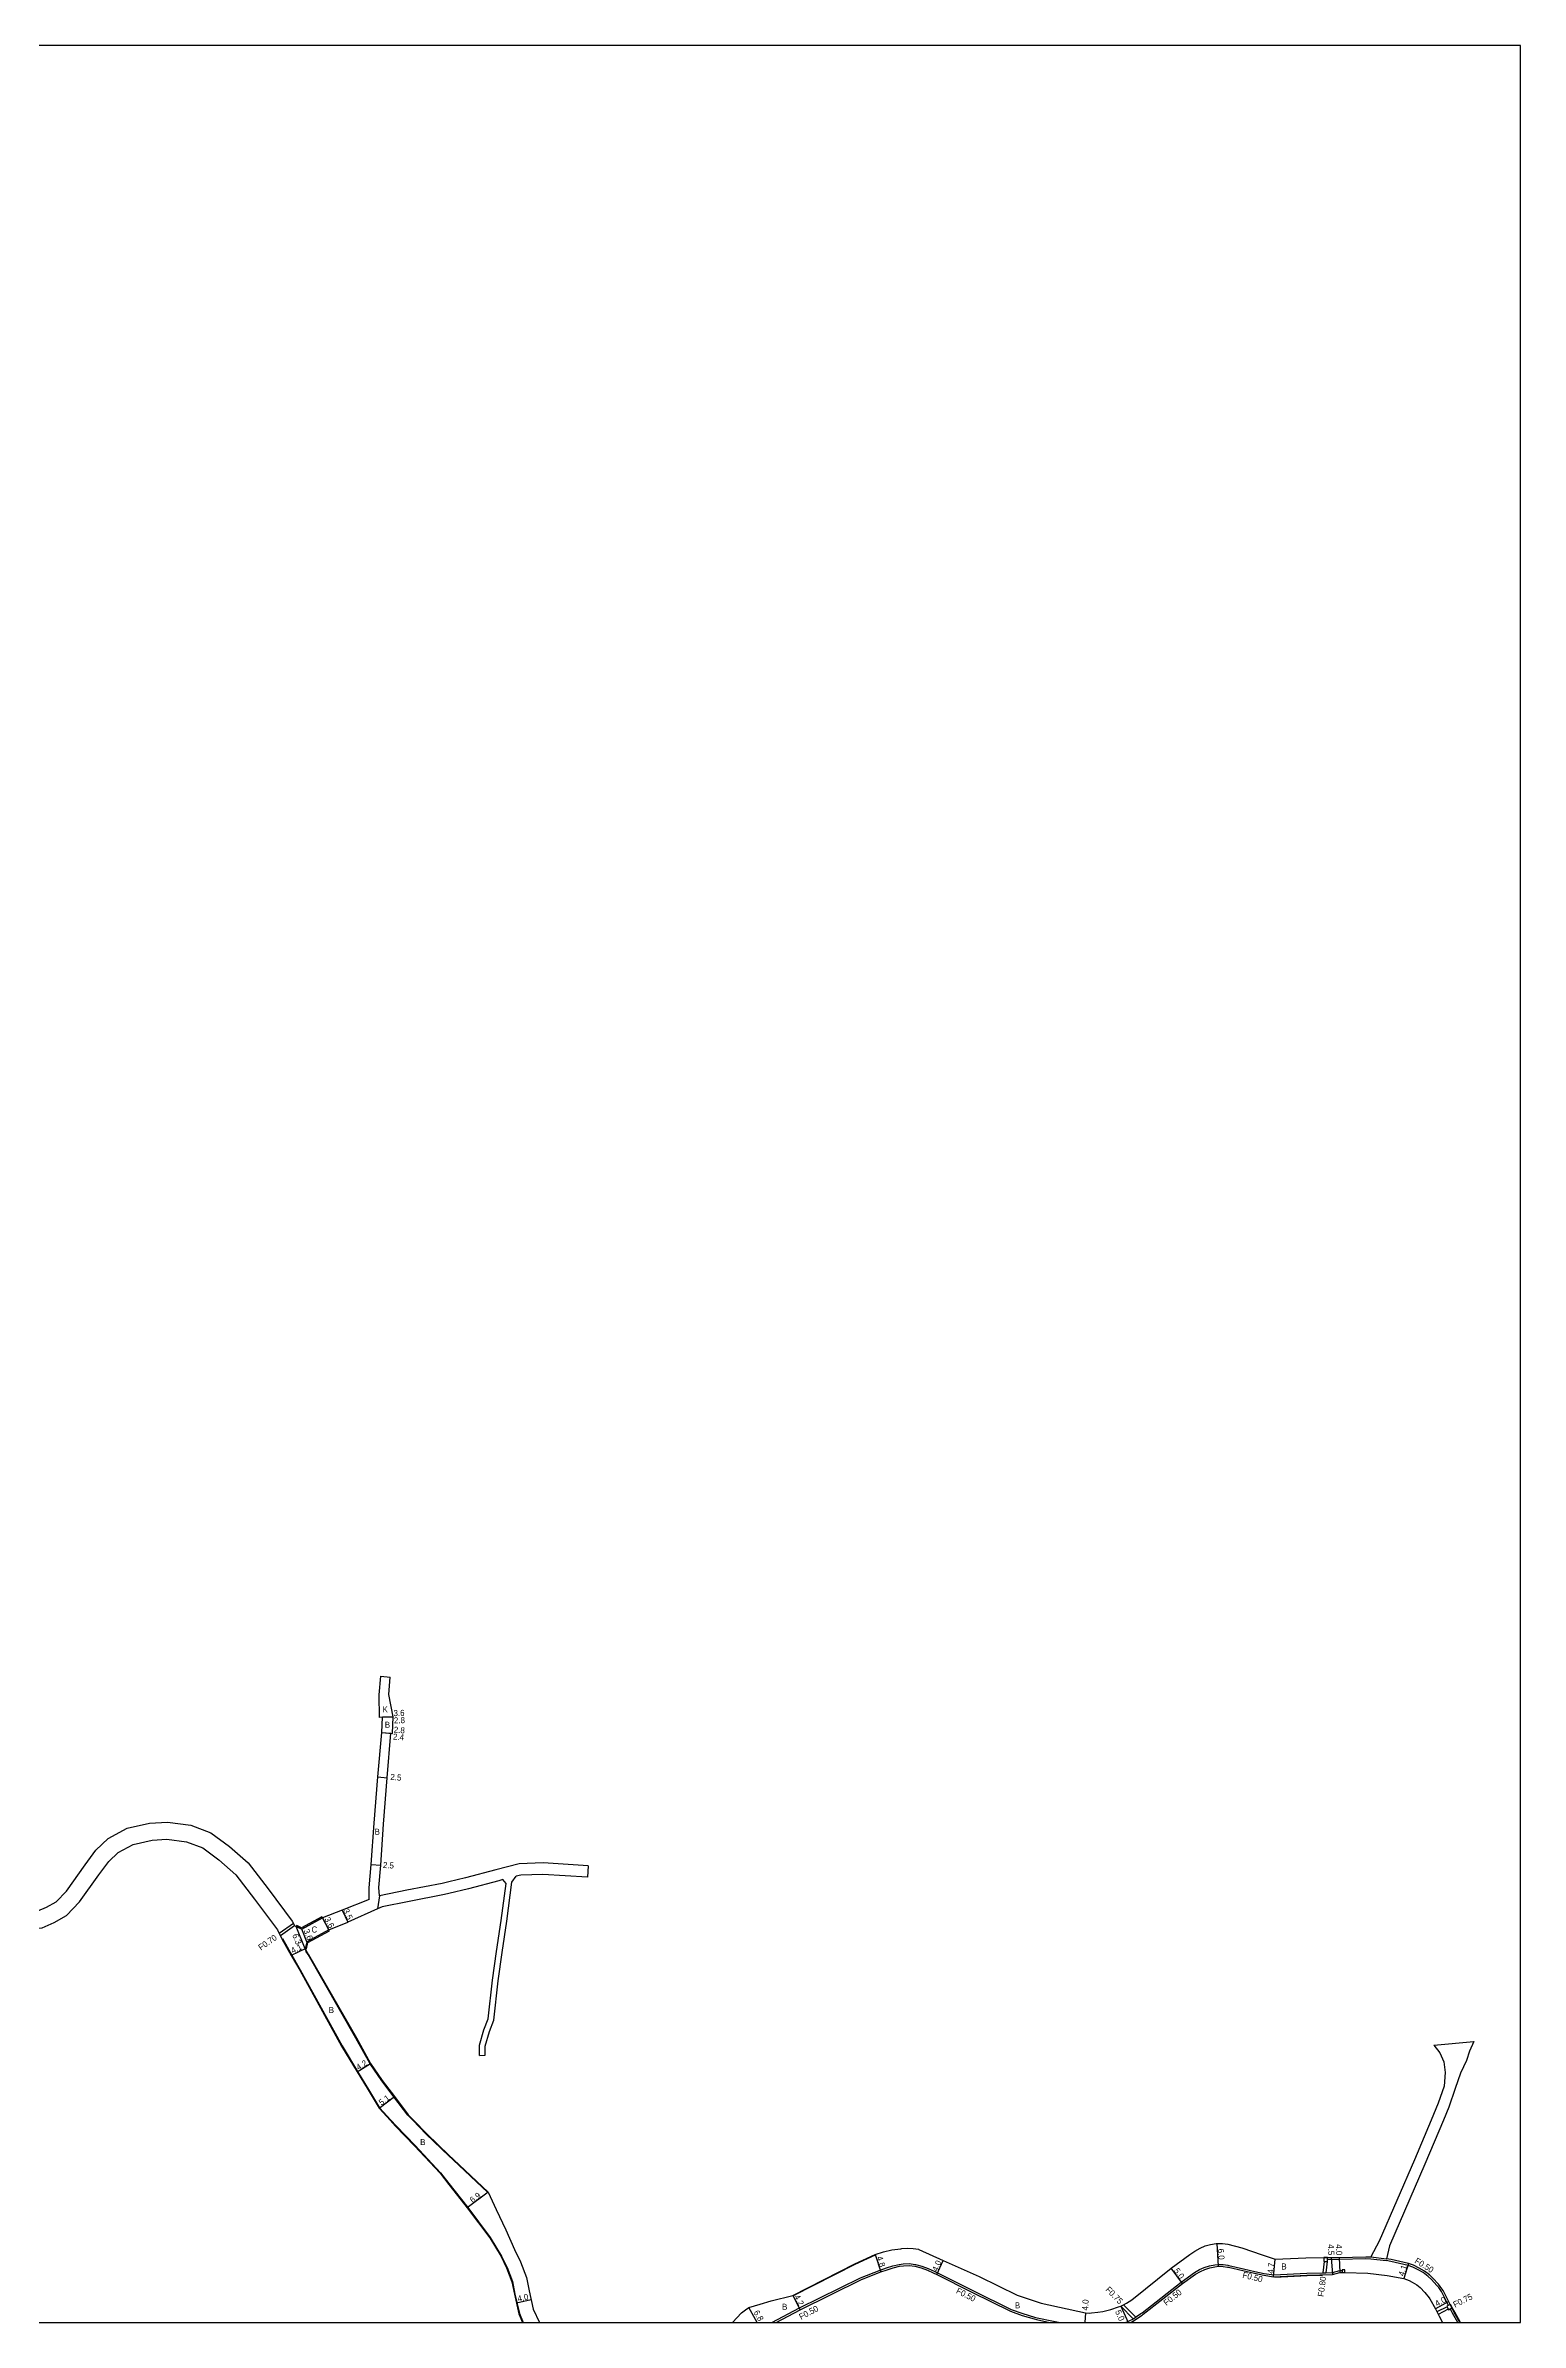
# Model space of a CAD drawing. Header units: metres. Extents: x -19200 to -16000, y -96000 to -93000.
# Drawn here: x -16389 to -16000, y -96000 to -95400 of the extents above; entities that cross this region are included whole.
import ezdxf

# ---------------------------------------------------------------- set-up
doc = ezdxf.new("R2010")
doc.units = ezdxf.units.M
doc.header["$LTSCALE"] = 2.5
for name, color, linetype in [('側溝・桝', 7, 'Continuous'), ('図郭', 7, 'Continuous'), ('幅員', 7, 'Continuous'), ('歩道・分離帯・安全施設', 7, 'Continuous'), ('舗装', 7, 'Continuous'), ('道路', 7, 'Continuous')]:
    doc.layers.add(name, color=color, linetype=linetype)
doc.styles.get("Standard").update_dxf_attribs({"font": ''})
doc.styles.get('Standard').set_extended_font_data('@MS PGothic')

msp = doc.modelspace()

# ---------------------------------------------------------------- linework, layer by layer
at = {"layer": '側溝・桝', "flags": 128}
for points in [[(-16323.46, -95894.86), (-16327.19, -95897.46)], [(-16323.15, -95895.49), (-16326.89, -95898.09)], [(-16104.11, -96000), (-16103.54, -95999.79), (-16102.8, -95999.43), (-16102.34, -95999.2), (-16102.06, -95999.02), (-16101.42, -95998.61), (-16101.19, -95998.47), (-16100.06, -95997.67), (-16099.73, -95997.44), (-16089.43, -95989.34), (-16085.96, -95986.85), (-16084.6, -95986.08), (-16083.41, -95985.53), (-16082.02, -95985.12), (-16080.61, -95984.81), (-16079.59, -95984.69), (-16078.35, -95984.73), (-16077.14, -95984.9), (-16076.86, -95984.95), (-16073.05, -95985.83), (-16070.04, -95986.56), (-16067.57, -95987.08), (-16065.06, -95987.47), (-16056.31, -95987), (-16052.14, -95986.92), (-16051.33, -95986.91), (-16049.54, -95986.87), (-16047.65, -95986.35), (-16047.01, -95986.35)], [(-16051.76, -95983.92), (-16052.14, -95986.92)], [(-16050.95, -95983.91), (-16051.33, -95986.91)], [(-16050.84, -95983.41), (-16047.75, -95983.35), (-16040.8, -95983.18), (-16039.42, -95983.2)], [(-16039.42, -95983.2), (-16035.44, -95983.68)], [(-16039.41, -95982.7), (-16035.36, -95983.19)], [(-16018.98, -95995.51), (-16020.8, -95991.83), (-16021.55, -95990.78), (-16022.01, -95990.22), (-16023.43, -95988.7), (-16024.34, -95987.85), (-16025.62, -95986.87), (-16026.93, -95986.09), (-16028.41, -95985.41), (-16029.65, -95984.97), (-16034.2, -95983.91), (-16035.44, -95983.68)], [(-16102.06, -95999.02), (-16105.36, -95995.67)], [(-16101.42, -95998.61), (-16104.66, -95995.32)], [(-16019.37, -95995.85), (-16022.05, -95997.19)], [(-16019.03, -95996.52), (-16021.71, -95997.86)], [(-16016.53, -96000), (-16017.89, -95997.59), (-16018.36, -95996.71), (-16018.53, -95996.4)]]:
    msp.add_lwpolyline(points, dxfattribs=at)
at = {"layer": '側溝・桝'}
msp.add_lwpolyline([(-16197.33, -96000), (-16190.09, -95996.18), (-16173.94, -95988.24), (-16168.78, -95986.19), (-16167.14, -95985.63), (-16165.49, -95985.12), (-16163.79, -95984.71), (-16162.72, -95984.55), (-16161.14, -95984.5), (-16159.59, -95984.69), (-16159.51, -95984.71), (-16157.82, -95985.17), (-16156.18, -95985.78), (-16154.58, -95986.47), (-16153.64, -95986.88), (-16144.41, -95991.54), (-16134.22, -95996.56), (-16131.19, -95997.66), (-16128.07, -95998.57), (-16127.43, -95998.74), (-16123.1, -95999.7), (-16121.38, -96000)], dxfattribs=at)
at = {"layer": '側溝・桝', "flags": 128}
for points in [[(-16051.83, -95983.92), (-16050.83, -95983.91), (-16050.84, -95983.41), (-16050.85, -95982.91), (-16051.85, -95982.92)], [(-16047.02, -95986.85), (-16046.32, -95986.86), (-16046.31, -95986.16), (-16047.01, -95986.15), (-16047.01, -95986.35)], [(-16019.43, -95995.73), (-16018.98, -95996.63), (-16018.09, -95996.17), (-16018.54, -95995.28)]]:
    msp.add_lwpolyline(points, close=True, dxfattribs=at)
at = {"layer": '図郭'}
msp.add_lwpolyline([(-16800, -96000), (-16000, -96000), (-16000, -95400), (-16800, -95400)], close=True, dxfattribs=at)
at = {"layer": '幅員', "flags": 128}
for points in [[(-16300.44, -95829.73), (-16297.95, -95829.94)], [(-16297.15, -95840.45), (-16300.75, -95840.56)], [(-16297.15, -95840.45), (-16299.95, -95840.54)], [(-16300.14, -95844.55), (-16297.35, -95844.77)], [(-16300.14, -95844.55), (-16297.75, -95844.74)], [(-16301.21, -95856.24), (-16298.72, -95856.44)], [(-16302.97, -95879.33), (-16300.47, -95879.47)], [(-16310.58, -95891.33), (-16309.12, -95894.51)], [(-16320.34, -95901.51), (-16324.03, -95903.3)], [(-16306.69, -95933.96), (-16303.11, -95931.75)], [(-16300.91, -95943.56), (-16296.85, -95940.48)], [(-16272.12, -95965.65), (-16277.63, -95969.8)], [(-16079.57, -95985.19), (-16079.97, -95979.21)], [(-16170.14, -95982.11), (-16168.61, -95986.65)], [(-16153.85, -95987.33), (-16152.22, -95983.68)], [(-16089.13, -95989.74), (-16092.09, -95985.71)], [(-16065.08, -95987.97), (-16064.68, -95983.29)], [(-16049.87, -95982.89), (-16049.53, -95987.38)], [(-16047.76, -95982.85), (-16047.63, -95986.85)], [(-16029.51, -95984.49), (-16030.76, -95988.39)], [(-16191.78, -95992.89), (-16189.86, -95996.63)], [(-16260.78, -95994.04), (-16264.68, -95994.93)], [(-16201.18, -96000), (-16203.39, -95996.08)], [(-16114.7, -95997.49), (-16114.87, -96000)], [(-16105.36, -95995.67), (-16103.45, -96000)], [(-16018.92, -95994.5), (-16022.44, -95996.4)]]:
    msp.add_lwpolyline(points, dxfattribs=at)
at = {"layer": '幅員'}
for points in [[(-16320.34, -95901.51), (-16322.74, -95895.68)], [(-16319.92, -95899.68), (-16321.28, -95896.35)], [(-16314.11, -95896.54), (-16315.84, -95893.38)]]:
    msp.add_lwpolyline(points, dxfattribs=at)
at = {"layer": '歩道・分離帯・安全施設'}
msp.add_lwpolyline([(-16326.38, -95898.8), (-16323.9, -95903.23), (-16321.69, -95907.08), (-16310.65, -95927.13), (-16306.56, -95933.88), (-16303.67, -95938.65), (-16300.8, -95943.47), (-16297.79, -95946.7)], dxfattribs=at)
at = {"layer": '歩道・分離帯・安全施設', "flags": 128}
for points in [[(-16282.47, -95956.09), (-16288.44, -95950.35), (-16291.99, -95946.7), (-16293.29, -95945.36), (-16296.97, -95940.57), (-16300.17, -95936.32), (-16303.24, -95931.83), (-16306.99, -95925.06), (-16319.62, -95903.08), (-16320.17, -95902.12)], [(-16297.79, -95946.7), (-16296.41, -95948.18), (-16291.4, -95953.33), (-16284.7, -95960.53), (-16282.47, -95963.37)], [(-16272.24, -95965.74), (-16281.36, -95957.17), (-16282.47, -95956.09)], [(-16282.47, -95963.37), (-16277.51, -95969.71), (-16271.61, -95977.62), (-16268.59, -95982.53), (-16267.16, -95985.53), (-16265.74, -95989.22), (-16265.08, -95992.5), (-16263.91, -95997.67), (-16262.92, -96000)], [(-16170.09, -95982.25), (-16175.45, -95984.69), (-16191.71, -95993.02)], [(-16064.73, -95988.1), (-16056.27, -95987.65), (-16052.15, -95987.57)], [(-16015.79, -96000), (-16017.32, -95997.28), (-16017.79, -95996.4), (-16018.42, -95995.24)]]:
    msp.add_lwpolyline(points, dxfattribs=at)
at = {"layer": '舗装', "flags": 128}
for points in [[(-16299.95, -95840.54), (-16297.15, -95840.45)], [(-16300.75, -95887.55), (-16301.34, -95890.97)], [(-16323.15, -95895.49), (-16326.89, -95898.09)]]:
    msp.add_lwpolyline(points, dxfattribs=at)
at = {"layer": '道路', "flags": 128}
for points in [[(-16303.49, -95888.58), (-16303.46, -95885.45), (-16302.97, -95879.33), (-16302.22, -95868.47), (-16301.21, -95856.24), (-16300.14, -95844.55), (-16299.95, -95840.54), (-16300.75, -95840.56), (-16300.86, -95834.58), (-16300.44, -95829.73)], [(-16300.75, -95887.55), (-16300.95, -95885.35), (-16300.47, -95879.47), (-16299.74, -95868.71), (-16298.72, -95856.44), (-16297.75, -95844.74), (-16297.35, -95844.77), (-16297.15, -95840.45), (-16298.35, -95834.51), (-16297.95, -95829.94)], [(-16300.44, -95829.73), (-16297.95, -95829.94)], [(-16398.94, -95894.99), (-16396.61, -95896.28), (-16393.59, -95896.32), (-16389.71, -95895.97), (-16386.56, -95894.57), (-16383.26, -95892.79), (-16379.82, -95889.2), (-16374.75, -95882.08), (-16372.13, -95878.52), (-16369.65, -95876.17), (-16365.7, -95874.04), (-16360.74, -95872.87), (-16356.87, -95872.67), (-16351.63, -95873.39), (-16347.37, -95874.95), (-16343.14, -95878.1), (-16338.69, -95882), (-16333.74, -95888.47), (-16327.63, -95896.57), (-16327.19, -95897.46), (-16326.89, -95898.09), (-16326.51, -95898.87)], [(-16396.98, -95891.28), (-16393.51, -95891.8), (-16390.86, -95891.55), (-16388.54, -95890.53), (-16386.02, -95889.17), (-16383.3, -95886.32), (-16378.4, -95879.45), (-16375.52, -95875.53), (-16372.32, -95872.49), (-16367.31, -95869.79), (-16361.37, -95868.4), (-16356.68, -95868.16), (-16350.54, -95868.99), (-16345.21, -95870.94), (-16340.3, -95874.6), (-16335.39, -95878.91), (-16330.16, -95885.74), (-16323.77, -95894.21), (-16323.46, -95894.86), (-16323.15, -95895.49)], [(-16245.76, -95879.67), (-16257.67, -95878.92), (-16263.97, -95879.13), (-16270.1, -95880.7), (-16278.09, -95882.86), (-16282.47, -95883.9)], [(-16245.76, -95879.67), (-16245.94, -95882.66)], [(-16282.47, -95883.9), (-16284.28, -95884.32), (-16293.55, -95886.09), (-16300.75, -95887.55)], [(-16268.23, -95883.31), (-16269.35, -95883.6), (-16277.35, -95885.77), (-16282.47, -95886.98)], [(-16274.4, -95929.61), (-16274.45, -95926.96), (-16273.24, -95922.88), (-16272.15, -95919.99), (-16270.97, -95909.81), (-16269.92, -95902.28), (-16268.68, -95894.08), (-16267.38, -95884.31), (-16268.23, -95883.31)], [(-16272.9, -95929.58), (-16272.95, -95927.16), (-16271.82, -95923.36), (-16270.68, -95920.35), (-16269.48, -95910), (-16268.43, -95902.5), (-16267.19, -95894.29), (-16265.92, -95883.94), (-16264.75, -95882.43)], [(-16245.94, -95882.66), (-16257.71, -95881.92), (-16263.55, -95882.12), (-16264.75, -95882.43)], [(-16300.04, -95890.47), (-16301.34, -95890.97)], [(-16282.47, -95886.98), (-16283.66, -95887.26), (-16292.95, -95889.03), (-16300.04, -95890.47)], [(-16022.82, -95926.89), (-16021.25, -95928.95), (-16020.19, -95931.3), (-16019.88, -95934.1), (-16020.14, -95937.73), (-16021.66, -95942.24), (-16023.54, -95946.7)], [(-16022.82, -95926.89), (-16012.32, -95925.94)], [(-16012.32, -95925.94), (-16013.47, -95928.47), (-16014.25, -95931), (-16015.77, -95934.27), (-16017.18, -95938.32), (-16018.85, -95943.31), (-16020.29, -95946.7)], [(-16274.4, -95929.61), (-16272.9, -95929.58)], [(-16298, -95946.7), (-16296.52, -95948.28), (-16291.51, -95953.44), (-16284.81, -95960.63), (-16282.47, -95963.61)], [(-16291.78, -95946.7), (-16288.33, -95950.25), (-16282.47, -95955.89)], [(-16023.54, -95946.7), (-16027.97, -95957.14), (-16037.25, -95978.56), (-16039.41, -95982.7)], [(-16020.29, -95946.7), (-16025.2, -95958.32), (-16034.54, -95979.85), (-16035.36, -95983.19)], [(-16282.47, -95955.89), (-16281.26, -95957.06), (-16272.12, -95965.65)], [(-16282.47, -95963.61), (-16277.63, -95969.8), (-16271.73, -95977.7), (-16268.72, -95982.6), (-16267.3, -95985.59), (-16265.89, -95989.27), (-16265.23, -95992.54), (-16264.05, -95997.71), (-16263.09, -96000)], [(-16207.71, -96000), (-16205.35, -95997.43), (-16204.32, -95996.63), (-16203.39, -95996.08), (-16200.45, -95995.16), (-16197.51, -95994.3), (-16191.78, -95992.89), (-16175.51, -95984.56), (-16170.14, -95982.11), (-16167.93, -95981.43), (-16165.68, -95980.9), (-16163.39, -95980.56), (-16163.06, -95980.53), (-16161.6, -95980.45), (-16160.14, -95980.49), (-16158.7, -95980.72), (-16158.62, -95980.74), (-16152.22, -95983.68), (-16142.68, -95987.93), (-16132.72, -95992.84), (-16126.36, -95994.88), (-16114.7, -95997.49), (-16113.63, -95997.52), (-16113.07, -95997.49), (-16111.44, -95997.32), (-16110.09, -95997.08), (-16107.98, -95996.59), (-16105.93, -95995.91), (-16105.36, -95995.67), (-16104.66, -95995.32), (-16103.87, -95994.93), (-16102.46, -95994.04), (-16102.42, -95994.01), (-16092.09, -95985.71), (-16087.13, -95982.06), (-16085.81, -95981.2), (-16084.45, -95980.42), (-16083.13, -95979.84), (-16081.71, -95979.44), (-16080.25, -95979.23), (-16079.97, -95979.21), (-16078.57, -95979.22), (-16077.18, -95979.38), (-16077.16, -95979.39), (-16073.42, -95980.33), (-16068.07, -95982.22), (-16064.68, -95983.29), (-16056.57, -95983.01), (-16051.85, -95982.92), (-16050.85, -95982.91), (-16049.87, -95982.89), (-16047.76, -95982.85), (-16040.81, -95982.68), (-16039.41, -95982.7)], [(-16102.84, -96000), (-16102.1, -95999.64), (-16100.92, -95998.89), (-16099.77, -95998.08), (-16099.43, -95997.84), (-16089.13, -95989.74), (-16085.69, -95987.27), (-16084.37, -95986.53), (-16083.24, -95986), (-16081.89, -95985.61), (-16080.53, -95985.3), (-16079.57, -95985.19), (-16078.39, -95985.22), (-16077.22, -95985.4), (-16076.96, -95985.44), (-16073.17, -95986.31), (-16070.15, -95987.05), (-16067.66, -95987.57), (-16065.08, -95987.97), (-16056.28, -95987.5), (-16049.53, -95987.38), (-16047.63, -95986.85), (-16047.02, -95986.85), (-16046.32, -95986.86), (-16040.26, -95987.01), (-16035.15, -95987.59), (-16030.76, -95988.39), (-16029.32, -95988.94), (-16028.54, -95989.35), (-16027.31, -95990.12), (-16026.47, -95990.8), (-16025.21, -95992.11), (-16024.09, -95993.54), (-16023.93, -95993.77), (-16022.44, -95996.4), (-16021.45, -95998.37), (-16020.59, -96000)], [(-16015.96, -96000), (-16017.45, -95997.35), (-16018.09, -95996.17), (-16018.54, -95995.28), (-16020.36, -95991.58), (-16021.15, -95990.48), (-16021.64, -95989.89), (-16023.08, -95988.34), (-16024.02, -95987.47), (-16025.34, -95986.46), (-16026.69, -95985.65), (-16028.22, -95984.94), (-16029.51, -95984.49), (-16034.1, -95983.42), (-16035.36, -95983.19)]]:
    msp.add_lwpolyline(points, dxfattribs=at)
at = {"layer": '道路'}
for points in [[(-16303.49, -95888.58), (-16310.58, -95891.33), (-16315.84, -95893.38)], [(-16301.34, -95890.97), (-16309.12, -95894.51)], [(-16315.84, -95893.38), (-16321.28, -95896.35), (-16322.74, -95895.68), (-16323.15, -95895.49)], [(-16314.11, -95896.54), (-16319.92, -95899.68), (-16320.34, -95901.51)], [(-16314.11, -95896.54), (-16309.12, -95894.51)], [(-16326.51, -95898.87), (-16324.03, -95903.3), (-16321.81, -95907.17)], [(-16319.49, -95903.01), (-16320.34, -95901.51)], [(-16319.49, -95903.01), (-16306.86, -95924.99), (-16303.11, -95931.75), (-16300.05, -95936.23), (-16296.85, -95940.48), (-16293.18, -95945.26), (-16291.78, -95946.7)], [(-16321.81, -95907.17), (-16310.78, -95927.21), (-16306.69, -95933.96), (-16303.79, -95938.73), (-16300.91, -95943.56), (-16298, -95946.7)], [(-16272.12, -95965.65), (-16270.02, -95970.22), (-16267.45, -95975.6), (-16265.18, -95980.73), (-16263.62, -95984.01), (-16262.03, -95988.14), (-16261.31, -95991.7), (-16260.23, -95996.48), (-16258.61, -96000)], [(-16196.25, -96000), (-16189.86, -95996.63), (-16173.74, -95988.7), (-16168.61, -95986.65), (-16166.99, -95986.11), (-16165.35, -95985.6), (-16163.7, -95985.2), (-16162.67, -95985.05), (-16161.17, -95985.01), (-16159.67, -95985.19), (-16159.63, -95985.2), (-16157.97, -95985.64), (-16156.36, -95986.24), (-16154.78, -95986.93), (-16153.85, -95987.33), (-16144.64, -95991.98), (-16134.42, -95997.02), (-16131.34, -95998.14), (-16128.2, -95999.06), (-16127.55, -95999.23), (-16124.05, -96000)]]:
    msp.add_lwpolyline(points, dxfattribs=at)
for points in [[(-16315.98, -95893.12), (-16321.3, -95896.02), (-16322.61, -95895.41), (-16322.74, -95895.68), (-16321.28, -95896.35), (-16315.84, -95893.38)], [(-16322.74, -95895.68), (-16321.28, -95896.35), (-16315.84, -95893.38), (-16314.11, -95896.54), (-16319.92, -95899.68), (-16320.34, -95901.51)], [(-16314.11, -95896.54), (-16319.92, -95899.68), (-16320.34, -95901.51), (-16320.05, -95901.58), (-16319.65, -95899.88), (-16313.97, -95896.8)]]:
    msp.add_lwpolyline(points, close=True, dxfattribs=at)

# ---------------------------------------------------------------- texts
at = {"layer": '側溝・桝'}
for s, rotation, p in [('F0.70', 34.80424, (-16332.04, -95902.03)), ('F0.50', 346.24593, (-16073.4, -95988.18)), ('F0.80', 82.73538, (-16051.89, -95993.31)), ('F0.50', 327.96733, (-16028.06, -95984.19)), ('F0.50', 333.23121, (-16148.93, -95992.19)), ('F0.75', 314.46724, (-16109.52, -95991.49)), ('F0.50', 38.19156, (-16093.34, -95995.68)), ('F0.75', 26.51466, (-16017.25, -95996.13)), ('F0.50', 27.80925, (-16189.64, -95999.34))]:
    msp.add_text(s, height=1.6, rotation=rotation, dxfattribs=at).set_placement(p)
at = {"layer": '幅員'}
for s, rotation, p in [('3.6', 1.86892, (-16297.07, -95840.24)), ('2.8', 355.64647, (-16297.06, -95844.58)), ('2.8', 1.86892, (-16296.95, -95842.16)), ('2.4', 355.64647, (-16297.26, -95846.39)), ('2.5', 355.36562, (-16297.96, -95857.01)), ('2.5', 356.58633, (-16299.92, -95880.23)), ('3.5', 294.64147, (-16310.42, -95891.42)), ('6.3', 292.33308, (-16323.82, -95897.92)), ('3.6', 292.33308, (-16320.85, -95896.74)), ('3.6', 298.76775, (-16315.37, -95893.72)), ('4.1', 25.96175, (-16323.65, -95902.86)), ('4.2', 31.69664, (-16306.31, -95933.61)), ('5.1', 37.08056, (-16300.22, -95942.91)), ('6.9', 37.01286, (-16276.22, -95968.61)), ('6.0', 273.85428, (-16079.78, -95980.6)), ('4.5', 271.87005, (-16050.76, -95979.41)), ('4.0', 271.87005, (-16048.67, -95979.41)), ('4.8', 288.6807, (-16169.79, -95982.83)), ('4.0', 65.98061, (-16153.74, -95986.74)), ('5.0', 306.29683, (-16091.48, -95986.38)), ('4.7', 85.05098, (-16065.12, -95987.22)), ('4.1', 72.25143, (-16030.72, -95987.93)), ('4.0', 12.78991, (-16264.22, -95994.57)), ('4.2', 297.14009, (-16191.55, -95993.17)), ('4.0', 86.1976, (-16114.01, -95996.89)), ('4.0', 28.43307, (-16022, -95995.88)), ('6.8', 299.40545, (-16202.23, -95997.33)), ('5.0', 293.77509, (-16106.91, -95997.13))]:
    msp.add_text(s, height=1.6, rotation=rotation, dxfattribs=at).set_placement(p)
at = {"layer": '舗装'}
for s, p in [('K', (-16299.98, -95839.23)), ('B', (-16299.38, -95843.28)), ('B', (-16302.06, -95871.49)), ('C', (-16318.71, -95897.25)), ('B', (-16314.16, -95918.46)), ('B', (-16290.07, -95953.27)), ('B', (-16063.04, -95986.05)), ('B', (-16194.66, -95996.66)), ('B', (-16133.29, -95996.29))]:
    msp.add_text(s, height=1.6, dxfattribs=at).set_placement(p)

doc.saveas('drawing.dxf')
